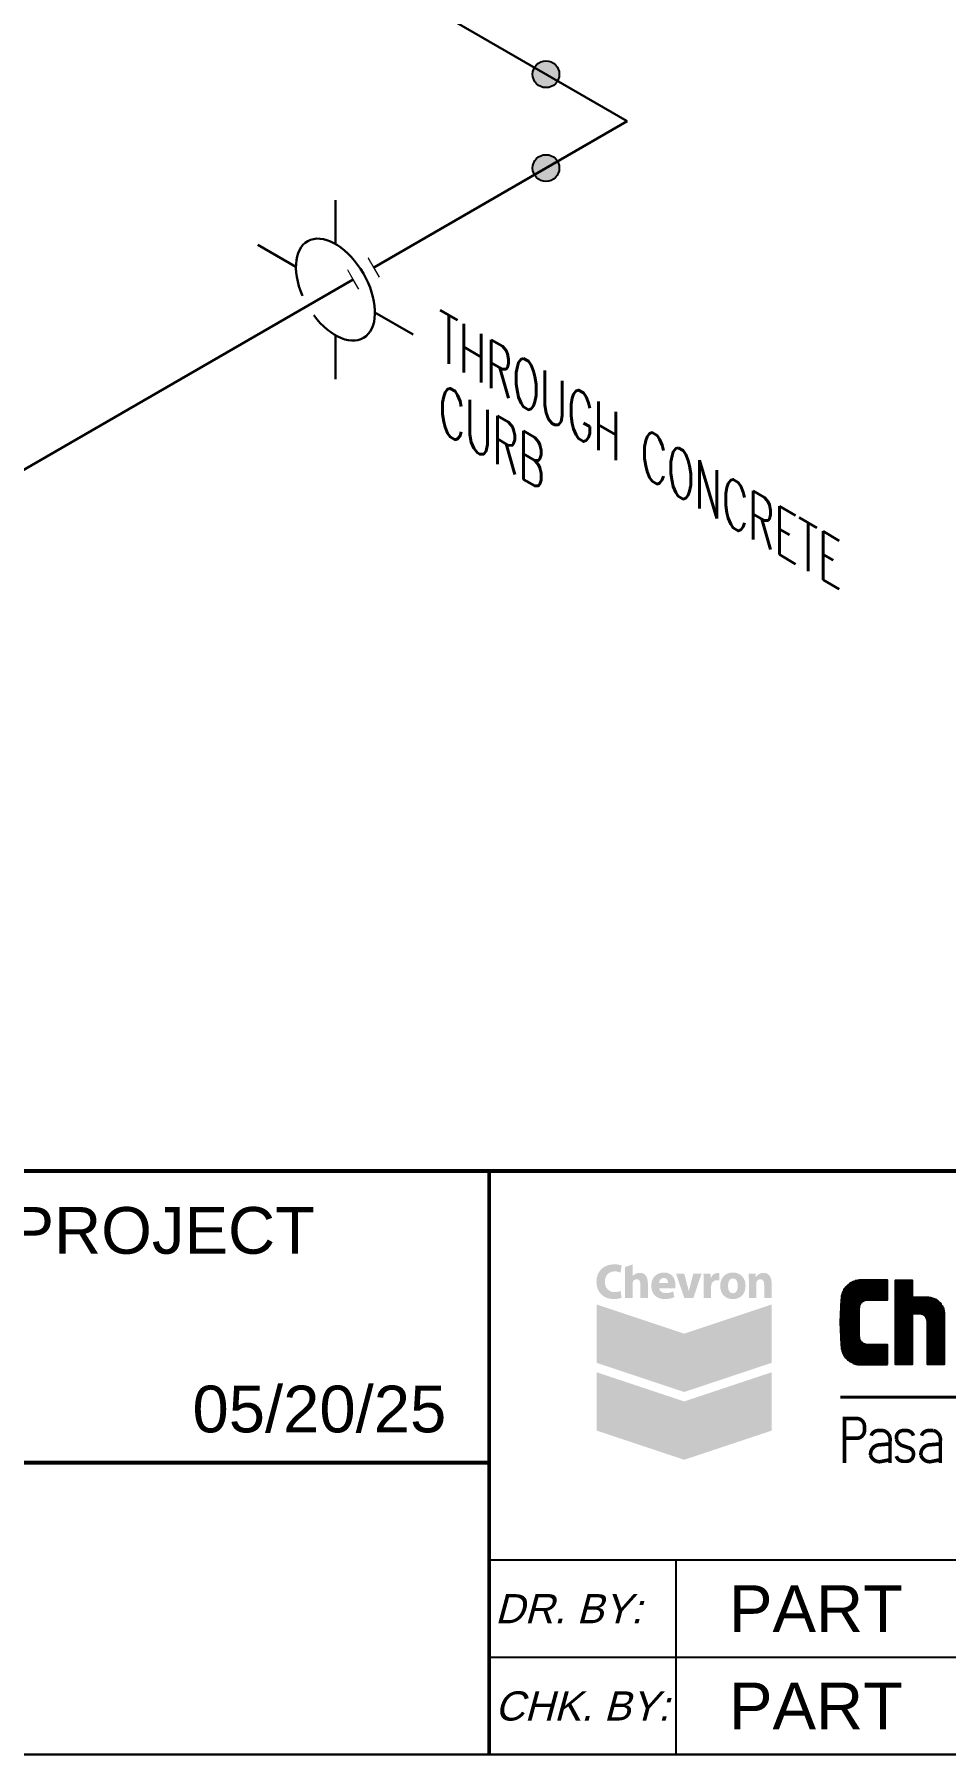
# Model space of a CAD drawing. Header units: inches. Extents: x 0.1 to 17.4, y 0.1 to 11.4.
# Drawn here: x 9.401 to 11.353, y 0.246 to 3.934 of the extents above; entities that cross this region are included whole.
import ezdxf
from ezdxf.enums import TextEntityAlignment as Align

# ---------------------------------------------------------------- set-up
doc = ezdxf.new("R2010")
doc.units = ezdxf.units.IN
doc.header["$MEASUREMENT"] = 0
for name, color, linetype in [('BORDER', 3, 'Continuous'), ('BORDERTEXT', 7, 'Continuous'), ('LOGO', 8, 'Continuous'), ('TEXT', 7, 'Continuous'), ('WELD POINTS', 41, 'Continuous')]:
    doc.layers.add(name, color=color, linetype=linetype)
doc.layers.add('PIPE', color=7, linetype='Continuous', lineweight=30)
doc.styles.add('FEASStandard', font='arial.ttf')
doc.styles.add('PART_Standard', font='romans', dxfattribs={"width": 0.8, "height": 0.09})
doc.styles.add('Richmond', font='arial.ttf')

# ---------------------------------------------------------------- blocks, each defined once
blk = doc.blocks.new('Border')
at = {"layer": 'LOGO', "lineweight": 0}
h = blk.add_hatch(color=164, dxfattribs=at)
edge = h.paths.add_edge_path()
edge.add_spline(control_points=[(10.6588, 1.2286), (10.656, 1.2272), (10.6503, 1.2255), (10.6417, 1.2255), (10.6182, 1.2255), (10.6047, 1.2417), (10.6047, 1.2623), (10.6047, 1.2869), (10.6219, 1.3), (10.6433, 1.3), (10.6516, 1.3), (10.656, 1.2984), (10.6588, 1.2969), (10.6588, 1.2969), (10.6562, 1.2822), (10.6562, 1.2822), (10.6531, 1.2836), (10.6497, 1.2848), (10.644, 1.2848), (10.6338, 1.2848), (10.6229, 1.2788), (10.6229, 1.2626), (10.6229, 1.2482), (10.6316, 1.2405), (10.644, 1.2405), (10.649, 1.2405), (10.6523, 1.2415), (10.6562, 1.2433), (10.6562, 1.2433), (10.6588, 1.2286), (10.6588, 1.2286)], knot_values=[0, 0, 0, 0, 1, 1, 1, 2, 2, 2, 3, 3, 3, 4, 4, 4, 5, 5, 5, 6, 6, 6, 7, 7, 7, 8, 8, 8, 9, 9, 9, 10, 10, 10, 10], degree=3, periodic=0)
h = blk.add_hatch(color=164, dxfattribs=at)
edge = h.paths.add_edge_path()
edge.add_spline(control_points=[(10.6979, 1.2817), (10.6916, 1.2817), (10.6855, 1.2788), (10.6823, 1.2742), (10.6823, 1.2742), (10.6821, 1.2742), (10.6821, 1.2742), (10.6821, 1.2742), (10.6821, 1.2997), (10.6821, 1.2997), (10.6821, 1.2997), (10.6662, 1.2942), (10.6662, 1.2942), (10.6662, 1.2942), (10.6662, 1.2277), (10.6662, 1.2277), (10.6662, 1.2277), (10.6821, 1.2277), (10.6821, 1.2277), (10.6821, 1.2277), (10.6821, 1.2587), (10.6821, 1.2587), (10.6821, 1.2632), (10.6851, 1.2681), (10.6906, 1.2681), (10.6966, 1.2681), (10.6989, 1.2633), (10.6989, 1.2565), (10.6989, 1.2565), (10.6989, 1.2277), (10.6989, 1.2277), (10.6989, 1.2277), (10.7149, 1.2277), (10.7149, 1.2277), (10.7149, 1.2277), (10.7149, 1.2587), (10.7149, 1.2587), (10.7149, 1.2745), (10.7081, 1.2817), (10.6979, 1.2817)], knot_values=[0, 0, 0, 0, 1, 1, 1, 2, 2, 2, 3, 3, 3, 4, 4, 4, 5, 5, 5, 6, 6, 6, 7, 7, 7, 8, 8, 8, 9, 9, 9, 10, 10, 10, 11, 11, 11, 12, 12, 12, 13, 13, 13, 13], degree=3, periodic=0)
h = blk.add_hatch(color=164, dxfattribs=at)
edge = h.paths.add_edge_path(flags=16)
edge.add_spline(control_points=[(10.7582, 1.26), (10.7582, 1.2639), (10.7563, 1.2708), (10.7489, 1.2708), (10.7424, 1.2708), (10.7393, 1.2652), (10.7389, 1.26), (10.7389, 1.26), (10.7582, 1.26), (10.7582, 1.26)], knot_values=[0, 0, 0, 0, 1, 1, 1, 2, 2, 2, 3, 3, 3, 3], degree=3, periodic=0)
edge = h.paths.add_edge_path()
edge.add_spline(control_points=[(10.739, 1.2487), (10.7396, 1.2419), (10.7452, 1.2384), (10.7538, 1.2383), (10.759, 1.2382), (10.765, 1.2397), (10.7691, 1.2421), (10.7691, 1.2421), (10.7715, 1.2297), (10.7715, 1.2297), (10.7654, 1.2267), (10.7585, 1.2255), (10.7514, 1.2255), (10.7324, 1.2255), (10.7222, 1.2369), (10.7222, 1.2544), (10.7222, 1.2713), (10.7332, 1.2823), (10.7496, 1.2823), (10.7665, 1.2823), (10.7741, 1.2698), (10.7741, 1.2542), (10.7741, 1.2526), (10.7739, 1.2499), (10.7737, 1.2487), (10.7737, 1.2487), (10.739, 1.2487), (10.739, 1.2487)], knot_values=[0, 0, 0, 0, 1, 1, 1, 2, 2, 2, 3, 3, 3, 4, 4, 4, 5, 5, 5, 6, 6, 6, 7, 7, 7, 8, 8, 8, 9, 9, 9, 9], degree=3, periodic=0)
blk.add_hatch(color=164, dxfattribs=at).paths.add_polyline_path([(10.7929, 1.2277), (10.7752, 1.28), (10.7928, 1.28), (10.8024, 1.243), (10.8027, 1.243), (10.8123, 1.28), (10.8299, 1.28), (10.8123, 1.2277)])
h = blk.add_hatch(color=164, dxfattribs=at)
edge = h.paths.add_edge_path()
edge.add_spline(control_points=[(10.8345, 1.2628), (10.8345, 1.2705), (10.8342, 1.2756), (10.8339, 1.28), (10.8339, 1.28), (10.8489, 1.28), (10.8489, 1.28), (10.8489, 1.28), (10.8494, 1.2703), (10.8494, 1.2703), (10.8494, 1.2703), (10.8498, 1.2703), (10.8498, 1.2703), (10.8524, 1.278), (10.8575, 1.2809), (10.8627, 1.2812), (10.8651, 1.2814), (10.8665, 1.2812), (10.868, 1.2809), (10.868, 1.2809), (10.868, 1.2656), (10.868, 1.2656), (10.8665, 1.2659), (10.8636, 1.2662), (10.8616, 1.266), (10.8554, 1.2655), (10.8517, 1.261), (10.8507, 1.2559), (10.8505, 1.2548), (10.8504, 1.2536), (10.8504, 1.2522), (10.8504, 1.2522), (10.8504, 1.2277), (10.8504, 1.2277), (10.8504, 1.2277), (10.8345, 1.2277), (10.8345, 1.2277), (10.8345, 1.2277), (10.8345, 1.2628), (10.8345, 1.2628)], knot_values=[0, 0, 0, 0, 1, 1, 1, 2, 2, 2, 3, 3, 3, 4, 4, 4, 5, 5, 5, 6, 6, 6, 7, 7, 7, 8, 8, 8, 9, 9, 9, 10, 10, 10, 11, 11, 11, 12, 12, 12, 13, 13, 13, 13], degree=3, periodic=0)
h = blk.add_hatch(color=164, dxfattribs=at)
edge = h.paths.add_edge_path(flags=16)
edge.add_spline(control_points=[(10.9075, 1.2539), (10.9075, 1.2624), (10.9046, 1.2698), (10.897, 1.2698), (10.8894, 1.2698), (10.8865, 1.2624), (10.8865, 1.2539), (10.8865, 1.2453), (10.8894, 1.2379), (10.897, 1.2379), (10.9046, 1.2379), (10.9075, 1.2453), (10.9075, 1.2539)], knot_values=[0, 0, 0, 0, 1, 1, 1, 2, 2, 2, 3, 3, 3, 4, 4, 4, 4], degree=3, periodic=0)
edge = h.paths.add_edge_path()
edge.add_spline(control_points=[(10.9241, 1.2539), (10.9241, 1.2367), (10.9138, 1.2255), (10.897, 1.2255), (10.8802, 1.2255), (10.8699, 1.2367), (10.8699, 1.2539), (10.8699, 1.271), (10.8802, 1.2823), (10.897, 1.2823), (10.9138, 1.2823), (10.9241, 1.271), (10.9241, 1.2539)], knot_values=[0, 0, 0, 0, 1, 1, 1, 2, 2, 2, 3, 3, 3, 4, 4, 4, 4], degree=3, periodic=0)
h = blk.add_hatch(color=164, dxfattribs=at)
edge = h.paths.add_edge_path()
edge.add_spline(control_points=[(10.9312, 1.2633), (10.9312, 1.2699), (10.9309, 1.2755), (10.9306, 1.28), (10.9306, 1.28), (10.9456, 1.28), (10.9456, 1.28), (10.9456, 1.28), (10.946, 1.2727), (10.946, 1.2727), (10.946, 1.2727), (10.9463, 1.2727), (10.9463, 1.2727), (10.9484, 1.2761), (10.9539, 1.2817), (10.9625, 1.2817), (10.973, 1.2817), (10.9799, 1.2745), (10.9799, 1.2591), (10.9799, 1.2591), (10.9799, 1.2277), (10.9799, 1.2277), (10.9799, 1.2277), (10.964, 1.2277), (10.964, 1.2277), (10.964, 1.2277), (10.964, 1.2567), (10.964, 1.2567), (10.964, 1.2635), (10.9616, 1.2681), (10.9559, 1.2681), (10.9514, 1.2681), (10.9487, 1.2649), (10.9477, 1.262), (10.9473, 1.2609), (10.9471, 1.2594), (10.9471, 1.2579), (10.9471, 1.2579), (10.9471, 1.2277), (10.9471, 1.2277), (10.9471, 1.2277), (10.9312, 1.2277), (10.9312, 1.2277), (10.9312, 1.2277), (10.9312, 1.2633), (10.9312, 1.2633)], knot_values=[0, 0, 0, 0, 1, 1, 1, 2, 2, 2, 3, 3, 3, 4, 4, 4, 5, 5, 5, 6, 6, 6, 7, 7, 7, 8, 8, 8, 9, 9, 9, 10, 10, 10, 11, 11, 11, 12, 12, 12, 13, 13, 13, 14, 14, 14, 15, 15, 15, 15], degree=3, periodic=0)
h = blk.add_hatch(color=150, dxfattribs=at)
h.set_gradient(color1=(0, 127, 255), color2=(0, 59, 117), rotation=45, one_color=1, tint=0.23, name='HEMISPHERICAL')
h.paths.add_polyline_path([(10.6053, 1.0889), (10.6052, 1.2138), (10.7926, 1.1514)])
h = blk.add_hatch(color=142, dxfattribs=at)
h.set_gradient(color1=(0, 153, 204), color2=(0, 57, 77), rotation=75, one_color=1, tint=0.15, name='INVCYLINDER')
h.paths.add_polyline_path([(10.9799, 1.2138), (10.7926, 1.1514), (10.6052, 1.0889), (10.7925, 1.0265), (10.9799, 1.0889)])
h = blk.add_hatch(color=242, dxfattribs=at)
h.set_gradient(color1=(204, 0, 51), color2=(102, 0, 26), rotation=45, one_color=1, tint=0.2, name='HEMISPHERICAL')
h.paths.add_polyline_path([(10.6053, 0.9438), (10.6052, 1.0687), (10.7926, 1.0062)])
h = blk.add_hatch(color=1, dxfattribs=at)
h.set_gradient(color1=(255, 0, 0), color2=(87, 0, 0), rotation=75, one_color=1, tint=0.17, name='INVCYLINDER')
h.paths.add_polyline_path([(10.9799, 1.0686), (10.7926, 1.0062), (10.6052, 0.9438), (10.7925, 0.8813), (10.9799, 0.9438)])
at = {"layer": 'BORDER'}
for p, q in [((12.25, 0.6667), (10.375, 0.6667)), ((10.775, 0.6667), (10.775, 0.25)), ((12.25, 0.4583), (10.375, 0.4583))]:
    blk.add_line(p, q, dxfattribs=at)
at = {"layer": 'BORDER', "const_width": 0.005}
blk.add_lwpolyline([(0.25, 0.25), (17.25, 0.25), (17.25, 11.25), (0.25, 11.25)], close=True, dxfattribs=at)
at = {"layer": 'BORDER', "const_width": 0.00833}
for points in [[(17.25, 1.5), (0.25, 1.5)], [(10.375, 0.25), (10.375, 1.5)], [(7.6336, 0.875), (10.375, 0.875)]]:
    blk.add_lwpolyline(points, dxfattribs=at)
at = {"layer": 'LOGO'}
for p, q in [((11.1426, 1.0963), (11.1426, 1.2548)), ((11.1457, 1.0937), (11.1457, 1.2574)), ((11.1488, 1.0915), (11.1488, 1.2596)), ((11.152, 1.0898), (11.152, 1.2613)), ((11.1551, 1.0883), (11.1551, 1.2627)), ((11.1582, 1.087), (11.1582, 1.264)), ((11.1613, 1.0863), (11.1613, 1.2648)), ((11.1645, 1.0856), (11.1645, 1.2653)), ((11.1676, 1.0853), (11.1676, 1.2658)), ((11.1707, 1.216), (11.1707, 1.2659)), ((11.1738, 1.2196), (11.1738, 1.2659)), ((11.177, 1.2219), (11.177, 1.2659)), ((11.1801, 1.2234), (11.1801, 1.2659)), ((11.1832, 1.2241), (11.1832, 1.2659)), ((11.1863, 1.2242), (11.1863, 1.2659)), ((11.1895, 1.2242), (11.1895, 1.2659)), ((11.1926, 1.2242), (11.1926, 1.2659)), ((11.1957, 1.2242), (11.1957, 1.2659)), ((11.1988, 1.2242), (11.1988, 1.2659)), ((11.202, 1.2242), (11.202, 1.2659)), ((11.2051, 1.2242), (11.2051, 1.2659)), ((11.2082, 1.2242), (11.2082, 1.2659)), ((11.2113, 1.2242), (11.2113, 1.2659)), ((11.2145, 1.2242), (11.2145, 1.2659)), ((11.2176, 1.2242), (11.2176, 1.2659)), ((11.2207, 1.2242), (11.2207, 1.2659)), ((11.2238, 1.2242), (11.2238, 1.2659)), ((11.227, 1.2242), (11.227, 1.2659)), ((11.2457, 1.0857), (11.2457, 1.2659)), ((11.2488, 1.0857), (11.2488, 1.2659)), ((11.252, 1.0857), (11.252, 1.2659)), ((11.2551, 1.0857), (11.2551, 1.2659)), ((11.2582, 1.0857), (11.2582, 1.2659)), ((11.2613, 1.0857), (11.2613, 1.2659)), ((11.2645, 1.0857), (11.2645, 1.2659)), ((11.2676, 1.0857), (11.2676, 1.2659)), ((11.2707, 1.0857), (11.2707, 1.2659)), ((11.2738, 1.0857), (11.2738, 1.2659)), ((11.277, 1.0857), (11.277, 1.2659)), ((11.2801, 1.0857), (11.2801, 1.2659)), ((11.1301, 1.1184), (11.1301, 1.2326)), ((11.1332, 1.109), (11.1332, 1.242)), ((11.1363, 1.1034), (11.1363, 1.2476)), ((11.1395, 1.0992), (11.1395, 1.2516)), ((11.2832, 1.1936), (11.2832, 1.2294)), ((11.2863, 1.1936), (11.2863, 1.2294)), ((11.2895, 1.1936), (11.2895, 1.2294)), ((11.2926, 1.1936), (11.2926, 1.2294)), ((11.2957, 1.1936), (11.2957, 1.2294)), ((11.2988, 1.1936), (11.2988, 1.2294)), ((11.302, 1.193), (11.302, 1.2294)), ((11.3051, 1.1917), (11.3051, 1.2294)), ((11.3082, 1.1896), (11.3082, 1.2294)), ((11.3113, 1.1859), (11.3113, 1.2294)), ((11.3145, 1.0857), (11.3145, 1.2294)), ((11.3176, 1.0857), (11.3176, 1.2291)), ((11.3207, 1.0857), (11.3207, 1.2286)), ((11.3238, 1.0857), (11.3238, 1.2281)), ((11.327, 1.0857), (11.327, 1.2269)), ((11.3301, 1.0857), (11.3301, 1.2255)), ((11.3332, 1.0857), (11.3332, 1.2236)), ((11.3363, 1.0857), (11.3363, 1.2213)), ((11.3395, 1.0857), (11.3395, 1.2186)), ((11.3426, 1.0857), (11.3426, 1.2147)), ((11.3457, 1.0857), (11.3457, 1.2097)), ((11.3488, 1.0857), (11.3488, 1.2005)), ((11.1707, 1.0852), (11.1707, 1.1357)), ((11.1738, 1.0852), (11.1738, 1.132)), ((11.177, 1.0852), (11.177, 1.1297)), ((11.1801, 1.0852), (11.1801, 1.1284)), ((11.1832, 1.0852), (11.1832, 1.1277)), ((11.1863, 1.0852), (11.1863, 1.1274)), ((11.1895, 1.0852), (11.1895, 1.1274)), ((11.1926, 1.0852), (11.1926, 1.1274)), ((11.1957, 1.0852), (11.1957, 1.1274)), ((11.1988, 1.0852), (11.1988, 1.1274)), ((11.202, 1.0852), (11.202, 1.1274)), ((11.2051, 1.0852), (11.2051, 1.1274)), ((11.2082, 1.0852), (11.2082, 1.1274)), ((11.2113, 1.0852), (11.2113, 1.1274)), ((11.2145, 1.0852), (11.2145, 1.1274)), ((11.2176, 1.0852), (11.2176, 1.1274)), ((11.2207, 1.0852), (11.2207, 1.1274)), ((11.2238, 1.0852), (11.2238, 1.1274)), ((11.227, 1.0852), (11.227, 1.1274))]:
    blk.add_line(p, q, dxfattribs=at)
for points in [[(11.2283, 1.0857), (11.2283, 1.1274), (11.1858, 1.1274), (11.1842, 1.1277), (11.1826, 1.1278), (11.1811, 1.128), (11.1798, 1.1286), (11.1783, 1.1292), (11.1768, 1.1298), (11.1756, 1.1307), (11.1744, 1.1316), (11.173, 1.1326), (11.1721, 1.1337), (11.1711, 1.135), (11.1703, 1.1364), (11.1696, 1.1379), (11.169, 1.1393), (11.1684, 1.1407), (11.1682, 1.1422), (11.1681, 1.1438), (11.1678, 1.1454), (11.1678, 1.2063), (11.1681, 1.2078), (11.1682, 1.2095), (11.1684, 1.211), (11.169, 1.2125), (11.1696, 1.214), (11.1703, 1.2153), (11.1711, 1.2167), (11.1721, 1.2179), (11.173, 1.2189), (11.1744, 1.22), (11.1756, 1.2209), (11.1768, 1.2218), (11.1783, 1.2225), (11.1798, 1.2233), (11.1811, 1.2236), (11.1826, 1.224), (11.1842, 1.2242), (11.1858, 1.2242), (11.2283, 1.2242), (11.2283, 1.2659), (11.1709, 1.2659), (11.1685, 1.2659), (11.166, 1.2655), (11.1637, 1.2652), (11.1613, 1.2648), (11.1588, 1.2643), (11.1567, 1.2634), (11.1546, 1.2625), (11.1522, 1.2614), (11.1501, 1.2603), (11.1478, 1.259), (11.1459, 1.2576), (11.1441, 1.2562), (11.1423, 1.2545), (11.1405, 1.2527), (11.1388, 1.2509), (11.1375, 1.2491), (11.136, 1.2472), (11.1348, 1.245), (11.1337, 1.2428), (11.1325, 1.2407), (11.1317, 1.2384), (11.131, 1.2362), (11.1303, 1.2337), (11.1299, 1.2314), (11.1295, 1.229), (11.1294, 1.2266), (11.1292, 1.2242)], [(11.1292, 1.2249), (11.1279, 1.2087), (11.1272, 1.1924), (11.127, 1.1762), (11.1272, 1.16), (11.1279, 1.1436), (11.1292, 1.1274), (11.1292, 1.1269), (11.1294, 1.1245), (11.1295, 1.122), (11.1299, 1.1197), (11.1303, 1.1172), (11.131, 1.1148), (11.1317, 1.1125), (11.1325, 1.1103), (11.1337, 1.108), (11.1348, 1.1061), (11.136, 1.1038), (11.1375, 1.1019), (11.1388, 1.0999), (11.1405, 1.0981), (11.1423, 1.0965), (11.1441, 1.0948), (11.1459, 1.0935), (11.1478, 1.092), (11.1501, 1.0908), (11.1522, 1.0897), (11.1546, 1.0885), (11.1567, 1.0875), (11.1588, 1.0867), (11.1613, 1.0863), (11.1637, 1.0857), (11.166, 1.0854), (11.1685, 1.0852), (11.1709, 1.0852), (11.2283, 1.0852)]]:
    blk.add_lwpolyline(points, dxfattribs=at)
blk.add_lwpolyline([(11.3311, 1.2251), (11.3329, 1.2239), (11.3347, 1.2225), (11.3365, 1.2212), (11.3383, 1.2197), (11.3398, 1.2182), (11.3414, 1.2164), (11.3426, 1.2146), (11.3441, 1.2128), (11.3452, 1.2108), (11.3461, 1.2089), (11.3471, 1.2068), (11.3479, 1.2047), (11.3483, 1.2026), (11.3489, 1.2003), (11.3492, 1.1981), (11.3494, 1.196), (11.3494, 1.1936), (11.3494, 1.0857), (11.3138, 1.0857), (11.3138, 1.1773, 0.414214), (11.2975, 1.1936), (11.2811, 1.1936), (11.2811, 1.0857), (11.2454, 1.0857), (11.2454, 1.2659), (11.2811, 1.2659), (11.2811, 1.2294), (11.3138, 1.2294), (11.316, 1.2294), (11.3183, 1.229), (11.3205, 1.2287), (11.3227, 1.2283), (11.3248, 1.2278), (11.327, 1.2269), (11.329, 1.226)], format="xyb", close=True, dxfattribs=at)
for points, const_width in [([(12.024, 1.0154), (11.127, 1.0154)], 0.00625), ([(11.1363, 0.9738), (11.1363, 0.8748)], 0.00773)]:
    blk.add_lwpolyline(points, dxfattribs=dict(at, const_width=const_width))
at = {"layer": 'LOGO', "const_width": 0.00773}
for points in [[(11.1402, 0.9699), (11.1619, 0.9699, -0.414214), (11.1789, 0.9529), (11.1789, 0.9444, -0.414214), (11.1619, 0.9274), (11.1402, 0.9274)], [(11.1934, 0.933), (11.1934, 0.933, -0.313861), (11.208, 0.944), (11.219, 0.944, -0.382974), (11.2336, 0.922), (11.2336, 0.8748, -0.382974)], [(11.2838, 0.933), (11.2838, 0.933, 0.313861), (11.2692, 0.944), (11.2619, 0.944, 0.414214), (11.2472, 0.9293), (11.2472, 0.9257, 0.265564), (11.2619, 0.911), (11.2729, 0.9074, -0.288199), (11.2838, 0.8964), (11.2838, 0.8927, -0.414214), (11.2692, 0.8781), (11.2619, 0.8781, -0.313861), (11.2472, 0.8891), (11.2472, 0.8891)], [(11.3011, 0.933), (11.3011, 0.933, -0.313861), (11.3158, 0.944), (11.3267, 0.944, -0.382974), (11.3414, 0.922), (11.3414, 0.8748, -0.382974)], [(11.2329, 0.9153), (11.2115, 0.9134, 0.396573), (11.192, 0.8949), (11.192, 0.8915, 0.414214), (11.2158, 0.8779), (11.2329, 0.8813)], [(11.3406, 0.9153), (11.3193, 0.9134, 0.396573), (11.2998, 0.8949), (11.2998, 0.8915, 0.414214), (11.3236, 0.8779), (11.3406, 0.8813)]]:
    blk.add_lwpolyline(points, format="xyb", dxfattribs=at)
at = {"layer": 'BORDERTEXT', "style": 'FEASStandard', "oblique": 15}
for s, p in [('DR. BY:', (10.3873, 0.5625)), ('CHK. BY:', (10.3873, 0.3542))]:
    blk.add_text(s, height=0.0625, dxfattribs=at).set_placement(p, align=Align.MIDDLE_LEFT)
blk = doc.blocks.new('BORDER TEXT')
at = {"layer": 'BORDERTEXT'}
for tag, p, height, style in [('API_PIPE_CLASS', (5.4645, 1.2542), 0.08, 'Richmond'), ('MATERIAL1', (12.263, 1.2111), 0.08, 'Richmond'), ('P&ID_#1', (0.25, 1.0831), 0.0625, 'FEASStandard'), ('LINE_#1', (1.4866, 1.0831), 0.0625, 'FEASStandard'), ('CVX_PIPE_SPEC', (5.4619, 1.0932), 0.08, 'Richmond'), ('MATERIAL2', (12.263, 1.0395), 0.08, 'Richmond'), ('OP_TEMP', (5.1687, 0.9325), 0.08, 'Richmond'), ('P&ID_#2', (0.25, 0.9224), 0.0625, 'FEASStandard'), ('LINE_#2', (1.4866, 0.9224), 0.0625, 'FEASStandard'), ('MATERIAL3', (12.263, 0.868), 0.08, 'Richmond'), ('FROM', (5.0146, 0.7718), 0.08, 'Richmond'), ('P&ID_#3', (0.25, 0.7617), 0.0625, 'FEASStandard'), ('LINE_#3', (1.4866, 0.7617), 0.0625, 'FEASStandard'), ('MATERIAL4', (12.263, 0.6965), 0.08, 'Richmond'), ('P&ID_#4', (0.25, 0.601), 0.0625, 'FEASStandard'), ('TO', (4.8543, 0.6112), 0.08, 'Richmond'), ('LINE_#4', (1.4866, 0.601), 0.0625, 'FEASStandard'), ('MATERIAL5', (12.263, 0.5249), 0.08, 'Richmond'), ('MISC', (4.9789, 0.4506), 0.08, 'Richmond'), ('P&ID_#5', (0.25, 0.4403), 0.0625, 'FEASStandard'), ('LINE_#5', (1.4866, 0.4403), 0.0625, 'FEASStandard'), ('INSULATION', (12.9278, 0.4142), 0.0625, 'FEASStandard'), ('P&ID_#6', (0.25, 0.2796), 0.0625, 'FEASStandard'), ('LINE_#6', (1.4866, 0.2796), 0.0625, 'FEASStandard'), ('PWHT', (12.9278, 0.2806), 0.0625, 'FEASStandard')]:
    blk.add_attdef(tag, p, '', height=height, dxfattribs=dict(at, style=style))
at = {"layer": 'BORDERTEXT', "style": 'FEASStandard'}
for tag, p in [('DR.BY', (11.075, 0.5625)), ('DR.BY_DATE', (11.95, 0.5625)), ('CHK_BY', (11.075, 0.3542)), ('CHK._BY_DATE', (11.95, 0.3542))]:
    blk.add_attdef(tag, text='', height=0.1, dxfattribs=at).set_placement(p, align=Align.MIDDLE_CENTER)
at = {"layer": 'BORDERTEXT', "style": 'PART_Standard', "width": 0.8}
for tag, p in [('PLANT_NUMBER', (13.9375, 0.3836)), ('SYSTEM_NUMBER', (14.8125, 0.3836)), ('CIRCUIT_NUMBER', (15.6875, 0.3836)), ('SHEET_NUMBER', (16.5, 0.3836)), ('REVISION', (17.0625, 0.3836))]:
    blk.add_attdef(tag, text='', height=0.15, dxfattribs=at).set_placement(p, align=Align.MIDDLE_CENTER)
blk = doc.blocks.new('2_WELD_SINGLE_00')
at = {"linetype": 'ByBlock', "lineweight": -2}
h = blk.add_hatch(color=0, dxfattribs=at)
edge = h.paths.add_edge_path()
edge.add_arc((0, 0), 0.0286, 0, 360)
at = {"color": 0, "linetype": 'ByBlock', "lineweight": -2}
blk.add_circle((0, 0), 0.0286, dxfattribs=at)
blk = doc.blocks.new('*U15')
at = {"layer": 'WELD POINTS'}
for p, rotation in [((-0.174, 0.1004), 330.0000000000001), ((-0.174, -0.1004), 299.9999999999999)]:
    blk.add_blockref('2_WELD_SINGLE_00', p, dxfattribs=dict(at, rotation=rotation))
blk = doc.blocks.new('6_PASS-THROUGH_GRADE_00')
at = {"color": 0, "linetype": 'ByBlock', "lineweight": -2}
for p, q in [((-0.1662, 0.0959), (-0.0846, 0.0489)), ((0.0846, 0.0489), (0.1662, 0.0959)), ((-0.1662, -0.0959), (-0.0846, -0.0489)), ((-0.0241, -0.045), (0, -0.045)), ((0, -0.045), (0, -0.0932)), ((0, -0.045), (0.0241, -0.045)), ((0.0846, -0.0489), (0.1662, -0.0959)), ((-0.0241, -0.0932), (0, -0.0932)), ((0, -0.0932), (0.0241, -0.0932))]:
    blk.add_line(p, q, dxfattribs=at)
blk.add_wipeout([(-0.0241, -0.045), (0.0241, -0.045), (0.0241, -0.0932), (-0.0241, -0.0932)], dxfattribs=at)
blk.add_ellipse((0, 0), major_axis=(-0.1197, 0), ratio=0.57735, start_param=4.915034, end_param=10.792929, dxfattribs=at)
blk = doc.blocks.new('1_Text_330')
at = {"layer": 'TEXT', "style": 'PART_Standard', "oblique": 330, "width": 0.8}
blk.add_attdef('3/4"', (0, 0), '', height=0.09, rotation=330, dxfattribs=at)

msp = doc.modelspace()

# ---------------------------------------------------------------- linework, layer by layer
at = {"layer": 'PIPE'}
for p, q in [((9.4666, 4.4432), (10.6706, 3.748)), ((10.6706, 3.748), (8.9806, 2.7723))]:
    msp.add_line(p, q, dxfattribs=at)

# ---------------------------------------------------------------- block references
at = {"layer": 'BORDER'}
msp.add_blockref('Border', (0, 0), dxfattribs=at)
at = {"layer": 'BORDERTEXT'}
ref = msp.add_blockref('BORDER TEXT', (0, 0), dxfattribs=at)
ref.add_attrib('CHK_BY', 'PART', dxfattribs={"height": 0.1, "style": 'FEASStandard'}).set_placement((11.075, 0.3542), align=Align.MIDDLE_CENTER)
ref.add_attrib('DR.BY', 'PART', dxfattribs={"height": 0.1, "style": 'FEASStandard'}).set_placement((11.075, 0.5625), align=Align.MIDDLE_CENTER)
at = {"layer": 'TEXT'}
for p, values in [((10.267, 3.2409), {'3/4"': 'THROUGH CONCRETE'}), ((10.267, 3.0857), {'3/4"': 'CURB'})]:
    msp.add_blockref('1_Text_330', p, dxfattribs=at).add_auto_attribs(values)
at = {"layer": 'WELD POINTS'}
msp.add_blockref('*U15', (10.6706, 3.748), dxfattribs=at)

# ---------------------------------------------------------------- texts
at = {"layer": 'BORDERTEXT', "style": 'FEASStandard'}
msp.add_text('ISSUED FOR FEAS PROJECT', height=0.1, dxfattribs=at).set_placement((9.0276, 1.3726), align=Align.MIDDLE_CENTER)
msp.add_attdef('05/20/25', text='-', height=0.1, dxfattribs=at).set_placement((10.0112, 0.9901), align=Align.MIDDLE_CENTER)

# ---------------------------------------------------------------- next in the draw order: block references
at = {"layer": 'PIPE', "yscale": -1, "rotation": 299.9999999999999}
msp.add_blockref('6_PASS-THROUGH_GRADE_00', (10.0456, 3.3872), dxfattribs=at)

doc.saveas('drawing.dxf')
